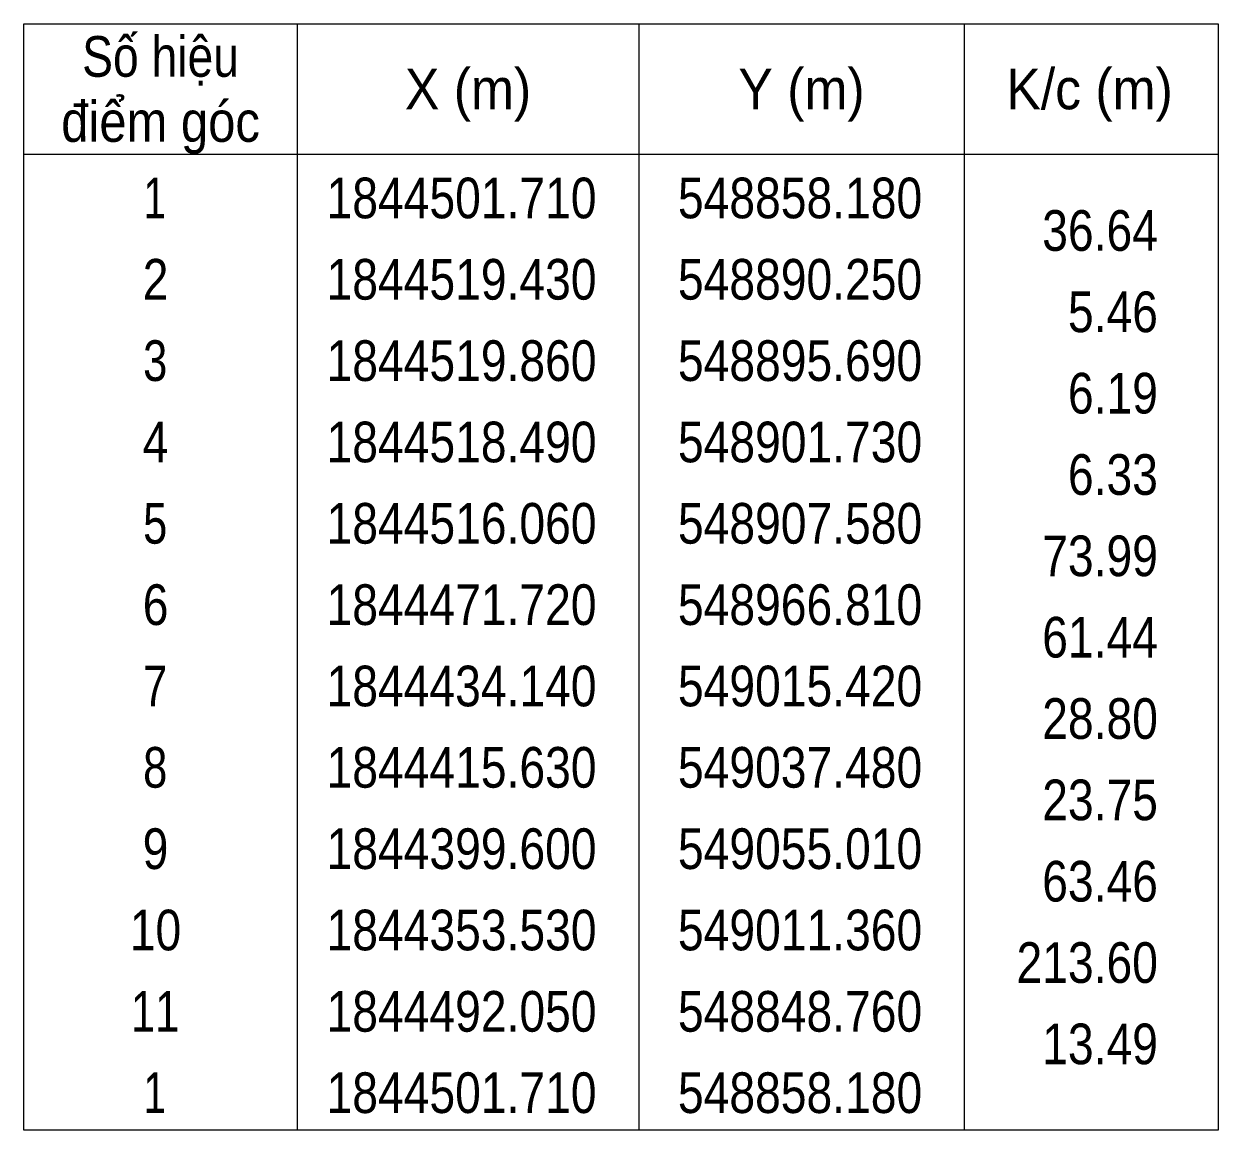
# Model space of a CAD drawing. Header units: metres. Extents: x 548452 to 551009, y 1840956 to 1844548.
# Drawn here: x 549675.3 to 549748.7, y 1843995.3 to 1844063.3 of the extents above; entities that cross this region are included whole.
import ezdxf
from ezdxf.enums import TextEntityAlignment as Align

# ---------------------------------------------------------------- set-up
doc = ezdxf.new("R2010")
doc.units = ezdxf.units.M
doc.header["$LTSCALE"] = 0.16
doc.layers.add('63', color=7, linetype='Continuous', lineweight=13)

msp = doc.modelspace()

# ---------------------------------------------------------------- linework, layer by layer
at = {"layer": '63'}
for p, q in [((549692.1, 1844063.28), (549692.1, 1843995.28)), ((549713.1, 1844063.28), (549713.1, 1843995.28)), ((549733.1, 1844063.28), (549733.1, 1843995.28)), ((549675.3, 1844055.28), (549748.7, 1844055.28))]:
    msp.add_line(p, q, dxfattribs=at)
msp.add_lwpolyline([(549675.3, 1844063.28), (549748.7, 1844063.28), (549748.7, 1843995.28), (549675.3, 1843995.28)], close=True, dxfattribs=at)

# ---------------------------------------------------------------- texts
for s, width, p in [('Số hiệu', 0.85, (549683.7, 1844060.03)), ('X (m)', 0.95, (549702.6, 1844058.03)), ('Y (m)', 0.95, (549723.095, 1844058.03)), ('K/c (m)', 0.95, (549740.8, 1844058.03)), ('điểm góc', 0.9, (549683.7, 1844056.03)), (' 1', 0.75, (549682.995, 1844051.33)), ('1844501.710', 0.85, (549702.2, 1844051.33)), ('548858.180', 0.85, (549723.005, 1844051.33)), (' 2', 0.85, (549683, 1844046.33)), ('1844519.430', 0.85, (549702.2, 1844046.33)), ('548890.250', 0.85, (549723.005, 1844046.33)), (' 3', 0.8, (549683, 1844041.33)), ('1844519.860', 0.85, (549702.2, 1844041.33)), ('548895.690', 0.85, (549723.005, 1844041.33)), (' 4', 0.85, (549682.995, 1844036.33)), ('1844518.490', 0.85, (549702.2, 1844036.33)), ('548901.730', 0.85, (549723.005, 1844036.33)), (' 5', 0.8, (549683, 1844031.33)), ('1844516.060', 0.85, (549702.2, 1844031.33)), ('548907.580', 0.85, (549723.005, 1844031.33)), (' 6', 0.85, (549683, 1844026.33)), ('1844471.720', 0.85, (549702.2, 1844026.33)), ('548966.810', 0.85, (549723.005, 1844026.33)), (' 7', 0.8, (549683, 1844021.33)), ('1844434.140', 0.85, (549702.2, 1844021.33)), ('549015.420', 0.85, (549723.005, 1844021.33)), (' 8', 0.8, (549683, 1844016.33)), ('1844415.630', 0.85, (549702.2, 1844016.33)), ('549037.480', 0.85, (549723.005, 1844016.33)), (' 9', 0.85, (549682.995, 1844011.33)), ('1844399.600', 0.85, (549702.2, 1844011.33)), ('549055.010', 0.85, (549723.005, 1844011.33)), (' 10', 0.85, (549682.995, 1844006.33)), ('1844353.530', 0.85, (549702.2, 1844006.33)), ('549011.360', 0.85, (549723.005, 1844006.33)), (' 11', 0.8, (549682.995, 1844001.33)), ('1844492.050', 0.85, (549702.2, 1844001.33)), ('548848.760', 0.85, (549723.005, 1844001.33)), ('1844501.710', 0.85, (549702.2, 1843996.33)), ('548858.180', 0.85, (549723.005, 1843996.33)), (' 1', 0.75, (549682.995, 1843996.33))]:
    msp.add_text(s, height=2.5, dxfattribs=dict(at, width=width)).set_placement(p, align=Align.CENTER)
at = {"layer": '63', "width": 0.85}
for s, p in [('36.64', (549745, 1844049.33)), ('5.46', (549745, 1844044.33)), ('6.19', (549745, 1844039.33)), ('6.33', (549745, 1844034.33)), ('73.99', (549745, 1844029.33)), ('61.44', (549745, 1844024.33)), ('28.80', (549745, 1844019.33)), ('23.75', (549745, 1844014.33)), ('63.46', (549745, 1844009.33)), ('213.60', (549745, 1844004.33)), ('13.49', (549745, 1843999.33))]:
    msp.add_text(s, height=2.5, dxfattribs=at).set_placement(p, align=Align.RIGHT)

doc.saveas('drawing.dxf')
